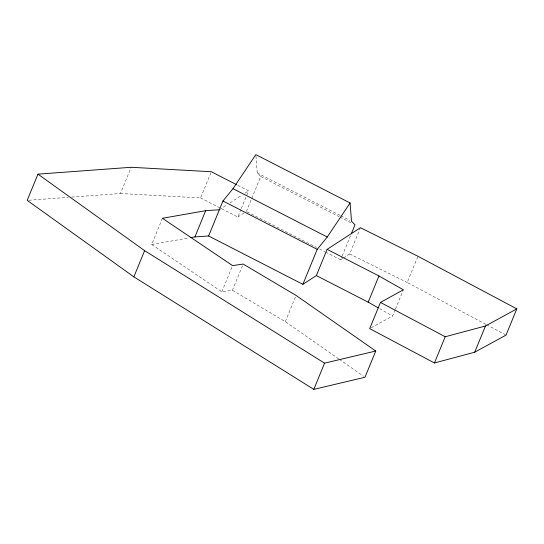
<?xml version="1.0" encoding="UTF-8"?>
<svg xmlns="http://www.w3.org/2000/svg" width="544" height="544" viewBox="0 0 544 544"><rect width="100%" height="100%" fill="white"/><g stroke="black" fill="none" stroke-linecap="round" stroke-linejoin="round"><path stroke-width="0.41" stroke-dasharray="2.72 2.04" d="M71.726 197.084L120.455 193.501L131.206 167.28M338.667 358.877L285.321 321.647L232.431 290.272L221.843 291.822L151.674 244.494L162.425 218.28M120.455 193.501L200.566 197.948L211.317 171.734M200.566 197.948L237.789 217.042L240.951 209.331M241.271 208.563L248.54 190.828L237.374 185.103M246.384 211.466L260.732 176.48L257.237 172.917L255.966 156.291M221.843 291.822L232.594 265.608M232.431 290.272L243.182 264.058M285.321 321.647L296.072 295.433M325.557 252.076L340.639 259.814L341.904 256.727M342.217 255.959L351.07 234.369M343.427 258.006L349.69 253.939L360.128 228.494M371.185 327.801L392.605 316.016L395.134 309.849M395.447 309.08L403.356 289.802M485.833 324.34L407.204 282.486L417.955 256.272M219.368 209.766L227.195 204.687M230.044 202.837L242.141 194.983M244.984 193.14L248.54 190.828M237.789 217.042L245.725 211.895M340.639 259.814L342.727 258.454M151.674 244.494L189.115 237.912M28.88 200.24L68.367 197.329M349.69 253.939L407.204 282.486M257.237 172.917L340.177 215.465M340.932 215.852L349.982 220.497M260.732 176.48L339.15 216.702M339.905 217.09L351.975 223.278M247.139 211.854L316.513 247.438M319.525 248.982L324.802 251.688M486.581 324.734L505.301 334.703M379.678 308.686L392.605 316.016M339.361 359.36L363.61 376.285"/><path stroke-width="0.82" d="M236.626 184.715L211.317 171.734L131.206 167.28L37.951 174.148L27.2 200.362L133.872 276.876L313.813 389.375L364.99 377.25L375.748 351.036L296.072 295.433L243.182 264.058L232.594 265.608L162.425 218.28L205.686 210.678L219.368 209.766M133.872 276.876L144.622 250.662L37.951 174.148M190.774 237.619L194.936 236.892L205.686 210.678M194.936 236.892L208.617 235.98L222.965 200.994L232.982 188.666L255.836 154.625L350.091 202.98L351.492 221.265L354.987 224.828L351.39 233.6M208.617 235.98L302.872 284.328L317.22 249.342L327.236 237.014L350.091 202.98M302.872 284.328L316.35 275.584L327.1 249.363L360.441 227.718L417.955 256.272L516.8 308.883L506.049 335.097L474.708 352.206L434.452 362.97L369.709 328.617L380.46 302.403L403.356 289.802L378.937 275.958L327.1 249.363M313.813 389.375L324.564 363.154L375.748 351.036M378.243 307.87L368.186 302.172L378.937 275.958M434.452 362.97L445.203 336.756L485.466 325.992L516.8 308.883M474.708 352.206L485.466 325.992M232.982 188.666L327.236 237.014M222.965 200.994L317.22 249.342M316.35 275.584L368.186 302.172M380.46 302.403L445.203 336.756M144.622 250.662L324.564 363.154"/></g></svg>
